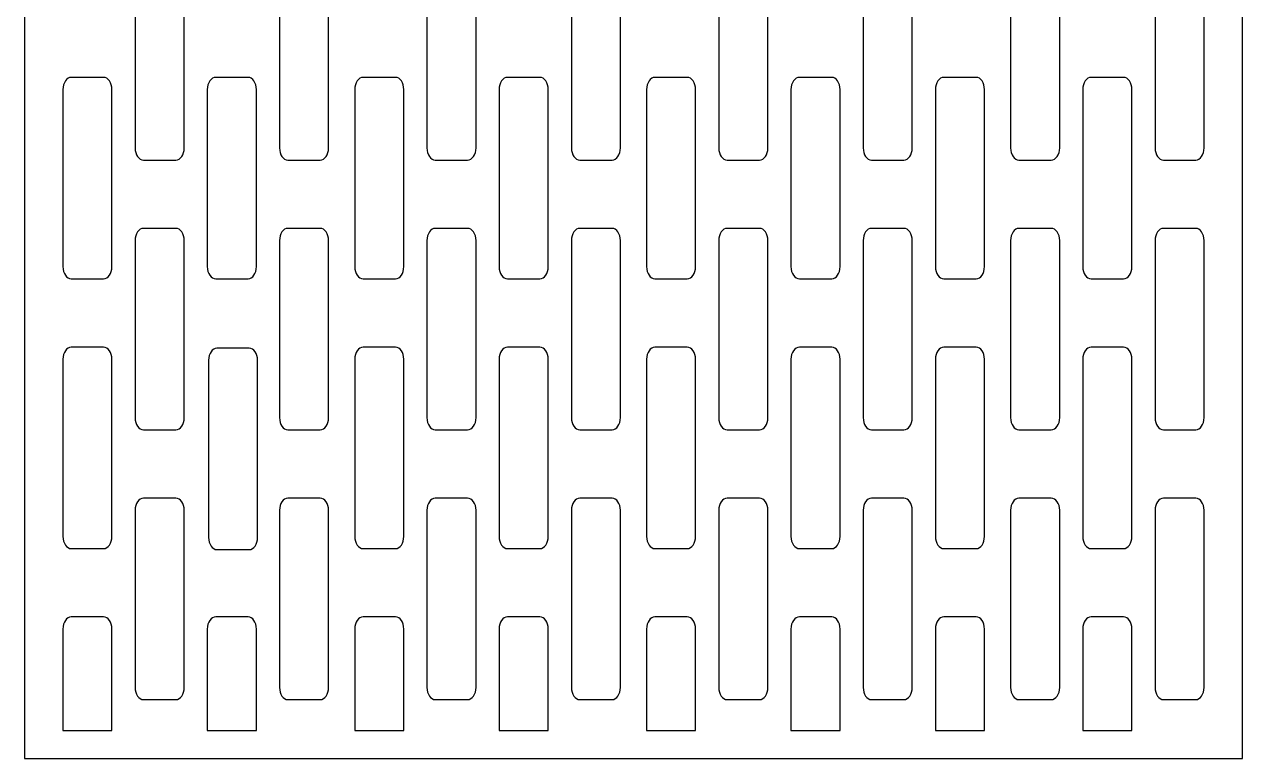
# Model space of a CAD drawing. Header units: centimetres. Extents: x -9.1 to 7.8, y -8.5 to 11.7.
# Drawn here: x -0.03 to 7.78, y -8.53 to -3.82 of the extents above; entities that cross this region are included whole.
import ezdxf

# ---------------------------------------------------------------- set-up
doc = ezdxf.new("R2010")
doc.units = ezdxf.units.CM
doc.header["$MEASUREMENT"] = 0
doc.layers.add('layer 1', color=7, linetype='Continuous')

msp = doc.modelspace()

# ---------------------------------------------------------------- linework, layer by layer
at = {"layer": 'layer 1', "color": 177}
for points, knots in [([(-0.03378, 11.72989), (-0.03378, 11.72989), (7.78303, 11.72989), (7.78303, 11.72989), (7.78303, 11.72989), (7.78303, 11.72989), (7.78303, -8.53267), (7.78303, -8.53267), (7.78303, -8.53267), (7.78303, -8.53267), (-0.03378, -8.53267), (-0.03378, -8.53267), (-0.03378, -8.53267), (-0.03378, -8.53267), (-0.03378, 11.72989), (-0.03378, 11.72989)], [0, 0, 0, 0, 0.2, 0.2, 0.2, 0.2, 0.4, 0.4, 0.4, 0.4, 0.6, 0.6, 0.6, 0.6, 1, 1, 1, 1]), ([(0.73051, -3.39788), (0.73051, -3.39788), (0.93794, -3.39788), (0.93794, -3.39788), (0.93794, -3.39788), (0.96748, -3.39788), (0.99161, -3.43307), (0.99161, -3.47606), (0.99161, -3.47606), (0.99161, -3.47606), (0.99161, -4.61293), (0.99161, -4.61293), (0.99161, -4.61293), (0.99161, -4.65592), (0.96748, -4.6911), (0.93794, -4.6911), (0.93794, -4.6911), (0.93794, -4.6911), (0.73051, -4.6911), (0.73051, -4.6911), (0.73051, -4.6911), (0.70099, -4.6911), (0.67684, -4.65592), (0.67684, -4.61293), (0.67684, -4.61293), (0.67684, -4.61293), (0.67684, -3.47606), (0.67684, -3.47606), (0.67684, -3.47606), (0.67684, -3.43307), (0.70099, -3.39788), (0.73051, -3.39788)], [0, 0, 0, 0, 0.1111111, 0.1111111, 0.1111111, 0.1111111, 0.2222222, 0.2222222, 0.2222222, 0.2222222, 0.3333333, 0.3333333, 0.3333333, 0.3333333, 0.4444444, 0.4444444, 0.4444444, 0.4444444, 0.5555556, 0.5555556, 0.5555556, 0.5555556, 0.6666667, 0.6666667, 0.6666667, 0.6666667, 0.7777778, 0.7777778, 0.7777778, 0.7777778, 1, 1, 1, 1]), ([(1.65714, -3.39788), (1.65714, -3.39788), (1.86457, -3.39788), (1.86457, -3.39788), (1.86457, -3.39788), (1.89408, -3.39788), (1.91824, -3.43307), (1.91824, -3.47606), (1.91824, -3.47606), (1.91824, -3.47606), (1.91824, -4.61293), (1.91824, -4.61293), (1.91824, -4.61293), (1.91824, -4.65592), (1.89408, -4.6911), (1.86457, -4.6911), (1.86457, -4.6911), (1.86457, -4.6911), (1.65714, -4.6911), (1.65714, -4.6911), (1.65714, -4.6911), (1.62762, -4.6911), (1.60347, -4.65592), (1.60347, -4.61293), (1.60347, -4.61293), (1.60347, -4.61293), (1.60347, -3.47606), (1.60347, -3.47606), (1.60347, -3.47606), (1.60347, -3.43307), (1.62762, -3.39788), (1.65714, -3.39788)], [0, 0, 0, 0, 0.1111111, 0.1111111, 0.1111111, 0.1111111, 0.2222222, 0.2222222, 0.2222222, 0.2222222, 0.3333333, 0.3333333, 0.3333333, 0.3333333, 0.4444444, 0.4444444, 0.4444444, 0.4444444, 0.5555556, 0.5555556, 0.5555556, 0.5555556, 0.6666667, 0.6666667, 0.6666667, 0.6666667, 0.7777778, 0.7777778, 0.7777778, 0.7777778, 1, 1, 1, 1]), ([(2.60298, -3.39788), (2.60298, -3.39788), (2.81043, -3.39788), (2.81043, -3.39788), (2.81043, -3.39788), (2.83997, -3.39788), (2.86409, -3.43307), (2.86409, -3.47606), (2.86409, -3.47606), (2.86409, -3.47606), (2.86409, -4.61293), (2.86409, -4.61293), (2.86409, -4.61293), (2.86409, -4.65592), (2.83997, -4.6911), (2.81043, -4.6911), (2.81043, -4.6911), (2.81043, -4.6911), (2.60298, -4.6911), (2.60298, -4.6911), (2.60298, -4.6911), (2.57347, -4.6911), (2.54934, -4.65592), (2.54934, -4.61293), (2.54934, -4.61293), (2.54934, -4.61293), (2.54934, -3.47606), (2.54934, -3.47606), (2.54934, -3.47606), (2.54934, -3.43307), (2.57347, -3.39788), (2.60298, -3.39788)], [0, 0, 0, 0, 0.1111111, 0.1111111, 0.1111111, 0.1111111, 0.2222222, 0.2222222, 0.2222222, 0.2222222, 0.3333333, 0.3333333, 0.3333333, 0.3333333, 0.4444444, 0.4444444, 0.4444444, 0.4444444, 0.5555556, 0.5555556, 0.5555556, 0.5555556, 0.6666667, 0.6666667, 0.6666667, 0.6666667, 0.7777778, 0.7777778, 0.7777778, 0.7777778, 1, 1, 1, 1]), ([(3.5296, -3.39788), (3.5296, -3.39788), (3.73704, -3.39788), (3.73704, -3.39788), (3.73704, -3.39788), (3.76657, -3.39788), (3.79073, -3.43307), (3.79073, -3.47605), (3.79073, -3.47605), (3.79073, -3.47605), (3.79073, -4.61291), (3.79073, -4.61291), (3.79073, -4.61291), (3.79073, -4.65591), (3.76657, -4.69108), (3.73704, -4.69108), (3.73704, -4.69108), (3.73704, -4.69108), (3.5296, -4.69108), (3.5296, -4.69108), (3.5296, -4.69108), (3.50011, -4.69108), (3.47594, -4.65591), (3.47594, -4.61291), (3.47594, -4.61291), (3.47594, -4.61291), (3.47594, -3.47605), (3.47594, -3.47605), (3.47594, -3.47605), (3.47594, -3.43307), (3.50011, -3.39788), (3.5296, -3.39788)], [0, 0, 0, 0, 0.1111111, 0.1111111, 0.1111111, 0.1111111, 0.2222222, 0.2222222, 0.2222222, 0.2222222, 0.3333333, 0.3333333, 0.3333333, 0.3333333, 0.4444444, 0.4444444, 0.4444444, 0.4444444, 0.5555556, 0.5555556, 0.5555556, 0.5555556, 0.6666667, 0.6666667, 0.6666667, 0.6666667, 0.7777778, 0.7777778, 0.7777778, 0.7777778, 1, 1, 1, 1]), ([(4.47546, -3.39788), (4.47546, -3.39788), (4.68292, -3.39788), (4.68292, -3.39788), (4.68292, -3.39788), (4.71246, -3.39788), (4.73658, -3.43307), (4.73658, -3.47605), (4.73658, -3.47605), (4.73658, -3.47605), (4.73658, -4.61291), (4.73658, -4.61291), (4.73658, -4.61291), (4.73658, -4.65591), (4.71246, -4.69108), (4.68292, -4.69108), (4.68292, -4.69108), (4.68292, -4.69108), (4.47546, -4.69108), (4.47546, -4.69108), (4.47546, -4.69108), (4.44597, -4.69108), (4.42182, -4.65591), (4.42182, -4.61291), (4.42182, -4.61291), (4.42182, -4.61291), (4.42182, -3.47605), (4.42182, -3.47605), (4.42182, -3.47605), (4.42182, -3.43307), (4.44597, -3.39788), (4.47546, -3.39788)], [0, 0, 0, 0, 0.1111111, 0.1111111, 0.1111111, 0.1111111, 0.2222222, 0.2222222, 0.2222222, 0.2222222, 0.3333333, 0.3333333, 0.3333333, 0.3333333, 0.4444444, 0.4444444, 0.4444444, 0.4444444, 0.5555556, 0.5555556, 0.5555556, 0.5555556, 0.6666667, 0.6666667, 0.6666667, 0.6666667, 0.7777778, 0.7777778, 0.7777778, 0.7777778, 1, 1, 1, 1]), ([(5.4021, -3.39788), (5.4021, -3.39788), (5.60952, -3.39788), (5.60952, -3.39788), (5.60952, -3.39788), (5.63906, -3.39788), (5.66321, -3.43307), (5.66321, -3.47605), (5.66321, -3.47605), (5.66321, -3.47605), (5.66321, -4.61291), (5.66321, -4.61291), (5.66321, -4.61291), (5.66321, -4.65591), (5.63906, -4.69108), (5.60952, -4.69108), (5.60952, -4.69108), (5.60952, -4.69108), (5.4021, -4.69108), (5.4021, -4.69108), (5.4021, -4.69108), (5.37259, -4.69108), (5.34843, -4.65591), (5.34843, -4.61291), (5.34843, -4.61291), (5.34843, -4.61291), (5.34843, -3.47605), (5.34843, -3.47605), (5.34843, -3.47605), (5.34843, -3.43307), (5.37259, -3.39788), (5.4021, -3.39788)], [0, 0, 0, 0, 0.1111111, 0.1111111, 0.1111111, 0.1111111, 0.2222222, 0.2222222, 0.2222222, 0.2222222, 0.3333333, 0.3333333, 0.3333333, 0.3333333, 0.4444444, 0.4444444, 0.4444444, 0.4444444, 0.5555556, 0.5555556, 0.5555556, 0.5555556, 0.6666667, 0.6666667, 0.6666667, 0.6666667, 0.7777778, 0.7777778, 0.7777778, 0.7777778, 1, 1, 1, 1]), ([(6.34795, -3.39788), (6.34795, -3.39788), (6.55541, -3.39788), (6.55541, -3.39788), (6.55541, -3.39788), (6.58493, -3.39788), (6.60907, -3.43307), (6.60907, -3.47605), (6.60907, -3.47605), (6.60907, -3.47605), (6.60907, -4.61291), (6.60907, -4.61291), (6.60907, -4.61291), (6.60907, -4.65591), (6.58493, -4.69108), (6.55541, -4.69108), (6.55541, -4.69108), (6.55541, -4.69108), (6.34795, -4.69108), (6.34795, -4.69108), (6.34795, -4.69108), (6.31842, -4.69108), (6.29427, -4.65591), (6.29427, -4.61291), (6.29427, -4.61291), (6.29427, -4.61291), (6.29427, -3.47605), (6.29427, -3.47605), (6.29427, -3.47605), (6.29427, -3.43307), (6.31842, -3.39788), (6.34795, -3.39788)], [0, 0, 0, 0, 0.1111111, 0.1111111, 0.1111111, 0.1111111, 0.2222222, 0.2222222, 0.2222222, 0.2222222, 0.3333333, 0.3333333, 0.3333333, 0.3333333, 0.4444444, 0.4444444, 0.4444444, 0.4444444, 0.5555556, 0.5555556, 0.5555556, 0.5555556, 0.6666667, 0.6666667, 0.6666667, 0.6666667, 0.7777778, 0.7777778, 0.7777778, 0.7777778, 1, 1, 1, 1]), ([(7.27458, -3.39788), (7.27458, -3.39788), (7.48204, -3.39788), (7.48204, -3.39788), (7.48204, -3.39788), (7.51155, -3.39788), (7.53568, -3.43307), (7.53568, -3.47606), (7.53568, -3.47606), (7.53568, -3.47606), (7.53568, -4.61293), (7.53568, -4.61293), (7.53568, -4.61293), (7.53568, -4.65592), (7.51155, -4.6911), (7.48204, -4.6911), (7.48204, -4.6911), (7.48204, -4.6911), (7.27458, -4.6911), (7.27458, -4.6911), (7.27458, -4.6911), (7.24506, -4.6911), (7.2209, -4.65592), (7.2209, -4.61293), (7.2209, -4.61293), (7.2209, -4.61293), (7.2209, -3.47606), (7.2209, -3.47606), (7.2209, -3.47606), (7.2209, -3.43307), (7.24506, -3.39788), (7.27458, -3.39788)], [0, 0, 0, 0, 0.1111111, 0.1111111, 0.1111111, 0.1111111, 0.2222222, 0.2222222, 0.2222222, 0.2222222, 0.3333333, 0.3333333, 0.3333333, 0.3333333, 0.4444444, 0.4444444, 0.4444444, 0.4444444, 0.5555556, 0.5555556, 0.5555556, 0.5555556, 0.6666667, 0.6666667, 0.6666667, 0.6666667, 0.7777778, 0.7777778, 0.7777778, 0.7777778, 1, 1, 1, 1]), ([(0.26725, -4.16014), (0.26725, -4.16014), (0.47467, -4.16014), (0.47467, -4.16014), (0.47467, -4.16014), (0.50419, -4.16014), (0.52835, -4.1953), (0.52835, -4.23831), (0.52835, -4.23831), (0.52835, -4.23831), (0.52835, -5.37517), (0.52835, -5.37517), (0.52835, -5.37517), (0.52835, -5.41816), (0.50419, -5.45332), (0.47467, -5.45332), (0.47467, -5.45332), (0.47467, -5.45332), (0.26725, -5.45332), (0.26725, -5.45332), (0.26725, -5.45332), (0.2377, -5.45332), (0.21357, -5.41816), (0.21357, -5.37517), (0.21357, -5.37517), (0.21357, -5.37517), (0.21357, -4.23831), (0.21357, -4.23831), (0.21357, -4.23831), (0.21357, -4.1953), (0.2377, -4.16014), (0.26725, -4.16014)], [0, 0, 0, 0, 0.1111111, 0.1111111, 0.1111111, 0.1111111, 0.2222222, 0.2222222, 0.2222222, 0.2222222, 0.3333333, 0.3333333, 0.3333333, 0.3333333, 0.4444444, 0.4444444, 0.4444444, 0.4444444, 0.5555556, 0.5555556, 0.5555556, 0.5555556, 0.6666667, 0.6666667, 0.6666667, 0.6666667, 0.7777778, 0.7777778, 0.7777778, 0.7777778, 1, 1, 1, 1]), ([(1.19383, -4.16014), (1.19383, -4.16014), (1.40124, -4.16014), (1.40124, -4.16014), (1.40124, -4.16014), (1.43079, -4.16014), (1.45492, -4.1953), (1.45492, -4.23831), (1.45492, -4.23831), (1.45492, -4.23831), (1.45492, -5.37517), (1.45492, -5.37517), (1.45492, -5.37517), (1.45492, -5.41816), (1.43079, -5.45332), (1.40124, -5.45332), (1.40124, -5.45332), (1.40124, -5.45332), (1.19383, -5.45332), (1.19383, -5.45332), (1.19383, -5.45332), (1.16431, -5.45332), (1.14016, -5.41816), (1.14016, -5.37517), (1.14016, -5.37517), (1.14016, -5.37517), (1.14016, -4.23831), (1.14016, -4.23831), (1.14016, -4.23831), (1.14016, -4.1953), (1.16431, -4.16014), (1.19383, -4.16014)], [0, 0, 0, 0, 0.1111111, 0.1111111, 0.1111111, 0.1111111, 0.2222222, 0.2222222, 0.2222222, 0.2222222, 0.3333333, 0.3333333, 0.3333333, 0.3333333, 0.4444444, 0.4444444, 0.4444444, 0.4444444, 0.5555556, 0.5555556, 0.5555556, 0.5555556, 0.6666667, 0.6666667, 0.6666667, 0.6666667, 0.7777778, 0.7777778, 0.7777778, 0.7777778, 1, 1, 1, 1]), ([(2.13973, -4.16014), (2.13973, -4.16014), (2.34715, -4.16014), (2.34715, -4.16014), (2.34715, -4.16014), (2.37666, -4.16014), (2.40082, -4.1953), (2.40082, -4.23831), (2.40082, -4.23831), (2.40082, -4.23831), (2.40082, -5.37517), (2.40082, -5.37517), (2.40082, -5.37517), (2.40082, -5.41816), (2.37666, -5.45332), (2.34715, -5.45332), (2.34715, -5.45332), (2.34715, -5.45332), (2.13973, -5.45332), (2.13973, -5.45332), (2.13973, -5.45332), (2.11017, -5.45332), (2.08604, -5.41816), (2.08604, -5.37517), (2.08604, -5.37517), (2.08604, -5.37517), (2.08604, -4.23831), (2.08604, -4.23831), (2.08604, -4.23831), (2.08604, -4.1953), (2.11017, -4.16014), (2.13973, -4.16014)], [0, 0, 0, 0, 0.1111111, 0.1111111, 0.1111111, 0.1111111, 0.2222222, 0.2222222, 0.2222222, 0.2222222, 0.3333333, 0.3333333, 0.3333333, 0.3333333, 0.4444444, 0.4444444, 0.4444444, 0.4444444, 0.5555556, 0.5555556, 0.5555556, 0.5555556, 0.6666667, 0.6666667, 0.6666667, 0.6666667, 0.7777778, 0.7777778, 0.7777778, 0.7777778, 1, 1, 1, 1]), ([(3.06632, -4.16014), (3.06632, -4.16014), (3.27375, -4.16014), (3.27375, -4.16014), (3.27375, -4.16014), (3.30327, -4.16014), (3.3274, -4.1953), (3.3274, -4.23831), (3.3274, -4.23831), (3.3274, -4.23831), (3.3274, -5.37517), (3.3274, -5.37517), (3.3274, -5.37517), (3.3274, -5.41816), (3.30327, -5.45332), (3.27375, -5.45332), (3.27375, -5.45332), (3.27375, -5.45332), (3.06632, -5.45332), (3.06632, -5.45332), (3.06632, -5.45332), (3.03679, -5.45332), (3.01264, -5.41816), (3.01264, -5.37517), (3.01264, -5.37517), (3.01264, -5.37517), (3.01264, -4.23831), (3.01264, -4.23831), (3.01264, -4.23831), (3.01264, -4.1953), (3.03679, -4.16014), (3.06632, -4.16014)], [0, 0, 0, 0, 0.1111111, 0.1111111, 0.1111111, 0.1111111, 0.2222222, 0.2222222, 0.2222222, 0.2222222, 0.3333333, 0.3333333, 0.3333333, 0.3333333, 0.4444444, 0.4444444, 0.4444444, 0.4444444, 0.5555556, 0.5555556, 0.5555556, 0.5555556, 0.6666667, 0.6666667, 0.6666667, 0.6666667, 0.7777778, 0.7777778, 0.7777778, 0.7777778, 1, 1, 1, 1]), ([(4.01221, -4.16014), (4.01221, -4.16014), (4.21965, -4.16014), (4.21965, -4.16014), (4.21965, -4.16014), (4.24914, -4.16014), (4.27331, -4.1953), (4.27331, -4.23831), (4.27331, -4.23831), (4.27331, -4.23831), (4.27331, -5.37517), (4.27331, -5.37517), (4.27331, -5.37517), (4.27331, -5.41816), (4.24914, -5.45332), (4.21965, -5.45332), (4.21965, -5.45332), (4.21965, -5.45332), (4.01221, -5.45332), (4.01221, -5.45332), (4.01221, -5.45332), (3.98267, -5.45332), (3.95851, -5.41816), (3.95851, -5.37517), (3.95851, -5.37517), (3.95851, -5.37517), (3.95851, -4.23831), (3.95851, -4.23831), (3.95851, -4.23831), (3.95851, -4.1953), (3.98267, -4.16014), (4.01221, -4.16014)], [0, 0, 0, 0, 0.1111111, 0.1111111, 0.1111111, 0.1111111, 0.2222222, 0.2222222, 0.2222222, 0.2222222, 0.3333333, 0.3333333, 0.3333333, 0.3333333, 0.4444444, 0.4444444, 0.4444444, 0.4444444, 0.5555556, 0.5555556, 0.5555556, 0.5555556, 0.6666667, 0.6666667, 0.6666667, 0.6666667, 0.7777778, 0.7777778, 0.7777778, 0.7777778, 1, 1, 1, 1]), ([(4.93881, -4.16012), (4.93881, -4.16012), (5.14622, -4.16012), (5.14622, -4.16012), (5.14622, -4.16012), (5.17577, -4.16012), (5.19989, -4.19529), (5.19989, -4.23831), (5.19989, -4.23831), (5.19989, -4.23831), (5.19989, -5.37515), (5.19989, -5.37515), (5.19989, -5.37515), (5.19989, -5.41816), (5.17577, -5.45332), (5.14622, -5.45332), (5.14622, -5.45332), (5.14622, -5.45332), (4.93881, -5.45332), (4.93881, -5.45332), (4.93881, -5.45332), (4.90926, -5.45332), (4.88512, -5.41816), (4.88512, -5.37515), (4.88512, -5.37515), (4.88512, -5.37515), (4.88512, -4.23831), (4.88512, -4.23831), (4.88512, -4.23831), (4.88512, -4.19529), (4.90926, -4.16012), (4.93881, -4.16012)], [0, 0, 0, 0, 0.1111111, 0.1111111, 0.1111111, 0.1111111, 0.2222222, 0.2222222, 0.2222222, 0.2222222, 0.3333333, 0.3333333, 0.3333333, 0.3333333, 0.4444444, 0.4444444, 0.4444444, 0.4444444, 0.5555556, 0.5555556, 0.5555556, 0.5555556, 0.6666667, 0.6666667, 0.6666667, 0.6666667, 0.7777778, 0.7777778, 0.7777778, 0.7777778, 1, 1, 1, 1]), ([(5.86541, -4.16014), (5.86541, -4.16014), (6.07283, -4.16014), (6.07283, -4.16014), (6.07283, -4.16014), (6.10236, -4.16014), (6.12652, -4.1953), (6.12652, -4.23831), (6.12652, -4.23831), (6.12652, -4.23831), (6.12652, -5.37517), (6.12652, -5.37517), (6.12652, -5.37517), (6.12652, -5.41816), (6.10236, -5.45332), (6.07283, -5.45332), (6.07283, -5.45332), (6.07283, -5.45332), (5.86541, -5.45332), (5.86541, -5.45332), (5.86541, -5.45332), (5.83587, -5.45332), (5.81173, -5.41816), (5.81173, -5.37517), (5.81173, -5.37517), (5.81173, -5.37517), (5.81173, -4.23831), (5.81173, -4.23831), (5.81173, -4.23831), (5.81173, -4.1953), (5.83587, -4.16014), (5.86541, -4.16014)], [0, 0, 0, 0, 0.1111111, 0.1111111, 0.1111111, 0.1111111, 0.2222222, 0.2222222, 0.2222222, 0.2222222, 0.3333333, 0.3333333, 0.3333333, 0.3333333, 0.4444444, 0.4444444, 0.4444444, 0.4444444, 0.5555556, 0.5555556, 0.5555556, 0.5555556, 0.6666667, 0.6666667, 0.6666667, 0.6666667, 0.7777778, 0.7777778, 0.7777778, 0.7777778, 1, 1, 1, 1]), ([(6.81127, -4.16012), (6.81127, -4.16012), (7.01869, -4.16012), (7.01869, -4.16012), (7.01869, -4.16012), (7.04823, -4.16012), (7.07237, -4.19529), (7.07237, -4.23831), (7.07237, -4.23831), (7.07237, -4.23831), (7.07237, -5.37515), (7.07237, -5.37515), (7.07237, -5.37515), (7.07237, -5.41816), (7.04823, -5.45332), (7.01869, -5.45332), (7.01869, -5.45332), (7.01869, -5.45332), (6.81127, -5.45332), (6.81127, -5.45332), (6.81127, -5.45332), (6.78176, -5.45332), (6.75759, -5.41816), (6.75759, -5.37515), (6.75759, -5.37515), (6.75759, -5.37515), (6.75759, -4.23831), (6.75759, -4.23831), (6.75759, -4.23831), (6.75759, -4.19529), (6.78176, -4.16012), (6.81127, -4.16012)], [0, 0, 0, 0, 0.1111111, 0.1111111, 0.1111111, 0.1111111, 0.2222222, 0.2222222, 0.2222222, 0.2222222, 0.3333333, 0.3333333, 0.3333333, 0.3333333, 0.4444444, 0.4444444, 0.4444444, 0.4444444, 0.5555556, 0.5555556, 0.5555556, 0.5555556, 0.6666667, 0.6666667, 0.6666667, 0.6666667, 0.7777778, 0.7777778, 0.7777778, 0.7777778, 1, 1, 1, 1]), ([(0.73051, -5.1292), (0.73051, -5.1292), (0.93794, -5.1292), (0.93794, -5.1292), (0.93794, -5.1292), (0.96748, -5.1292), (0.99161, -5.16438), (0.99161, -5.20739), (0.99161, -5.20739), (0.99161, -5.20739), (0.99161, -6.34424), (0.99161, -6.34424), (0.99161, -6.34424), (0.99161, -6.38725), (0.96748, -6.42241), (0.93794, -6.42241), (0.93794, -6.42241), (0.93794, -6.42241), (0.73051, -6.42241), (0.73051, -6.42241), (0.73051, -6.42241), (0.70099, -6.42241), (0.67684, -6.38725), (0.67684, -6.34424), (0.67684, -6.34424), (0.67684, -6.34424), (0.67684, -5.20739), (0.67684, -5.20739), (0.67684, -5.20739), (0.67684, -5.16438), (0.70099, -5.1292), (0.73051, -5.1292)], [0, 0, 0, 0, 0.1111111, 0.1111111, 0.1111111, 0.1111111, 0.2222222, 0.2222222, 0.2222222, 0.2222222, 0.3333333, 0.3333333, 0.3333333, 0.3333333, 0.4444444, 0.4444444, 0.4444444, 0.4444444, 0.5555556, 0.5555556, 0.5555556, 0.5555556, 0.6666667, 0.6666667, 0.6666667, 0.6666667, 0.7777778, 0.7777778, 0.7777778, 0.7777778, 1, 1, 1, 1]), ([(1.65714, -5.1292), (1.65714, -5.1292), (1.86457, -5.1292), (1.86457, -5.1292), (1.86457, -5.1292), (1.89408, -5.1292), (1.91824, -5.16438), (1.91824, -5.20739), (1.91824, -5.20739), (1.91824, -5.20739), (1.91824, -6.34424), (1.91824, -6.34424), (1.91824, -6.34424), (1.91824, -6.38725), (1.89408, -6.42241), (1.86457, -6.42241), (1.86457, -6.42241), (1.86457, -6.42241), (1.65714, -6.42241), (1.65714, -6.42241), (1.65714, -6.42241), (1.62762, -6.42241), (1.60347, -6.38725), (1.60347, -6.34424), (1.60347, -6.34424), (1.60347, -6.34424), (1.60347, -5.20739), (1.60347, -5.20739), (1.60347, -5.20739), (1.60347, -5.16438), (1.62762, -5.1292), (1.65714, -5.1292)], [0, 0, 0, 0, 0.1111111, 0.1111111, 0.1111111, 0.1111111, 0.2222222, 0.2222222, 0.2222222, 0.2222222, 0.3333333, 0.3333333, 0.3333333, 0.3333333, 0.4444444, 0.4444444, 0.4444444, 0.4444444, 0.5555556, 0.5555556, 0.5555556, 0.5555556, 0.6666667, 0.6666667, 0.6666667, 0.6666667, 0.7777778, 0.7777778, 0.7777778, 0.7777778, 1, 1, 1, 1]), ([(2.60298, -5.1292), (2.60298, -5.1292), (2.81043, -5.1292), (2.81043, -5.1292), (2.81043, -5.1292), (2.83997, -5.1292), (2.86409, -5.16438), (2.86409, -5.20739), (2.86409, -5.20739), (2.86409, -5.20739), (2.86409, -6.34424), (2.86409, -6.34424), (2.86409, -6.34424), (2.86409, -6.38725), (2.83997, -6.42241), (2.81043, -6.42241), (2.81043, -6.42241), (2.81043, -6.42241), (2.60298, -6.42241), (2.60298, -6.42241), (2.60298, -6.42241), (2.57347, -6.42241), (2.54934, -6.38725), (2.54934, -6.34424), (2.54934, -6.34424), (2.54934, -6.34424), (2.54934, -5.20739), (2.54934, -5.20739), (2.54934, -5.20739), (2.54934, -5.16438), (2.57347, -5.1292), (2.60298, -5.1292)], [0, 0, 0, 0, 0.1111111, 0.1111111, 0.1111111, 0.1111111, 0.2222222, 0.2222222, 0.2222222, 0.2222222, 0.3333333, 0.3333333, 0.3333333, 0.3333333, 0.4444444, 0.4444444, 0.4444444, 0.4444444, 0.5555556, 0.5555556, 0.5555556, 0.5555556, 0.6666667, 0.6666667, 0.6666667, 0.6666667, 0.7777778, 0.7777778, 0.7777778, 0.7777778, 1, 1, 1, 1]), ([(3.5296, -5.1292), (3.5296, -5.1292), (3.73704, -5.1292), (3.73704, -5.1292), (3.73704, -5.1292), (3.76657, -5.1292), (3.79073, -5.16437), (3.79073, -5.20736), (3.79073, -5.20736), (3.79073, -5.20736), (3.79073, -6.34421), (3.79073, -6.34421), (3.79073, -6.34421), (3.79073, -6.38724), (3.76657, -6.42241), (3.73704, -6.42241), (3.73704, -6.42241), (3.73704, -6.42241), (3.5296, -6.42241), (3.5296, -6.42241), (3.5296, -6.42241), (3.50011, -6.42241), (3.47594, -6.38724), (3.47594, -6.34421), (3.47594, -6.34421), (3.47594, -6.34421), (3.47594, -5.20736), (3.47594, -5.20736), (3.47594, -5.20736), (3.47594, -5.16437), (3.50011, -5.1292), (3.5296, -5.1292)], [0, 0, 0, 0, 0.1111111, 0.1111111, 0.1111111, 0.1111111, 0.2222222, 0.2222222, 0.2222222, 0.2222222, 0.3333333, 0.3333333, 0.3333333, 0.3333333, 0.4444444, 0.4444444, 0.4444444, 0.4444444, 0.5555556, 0.5555556, 0.5555556, 0.5555556, 0.6666667, 0.6666667, 0.6666667, 0.6666667, 0.7777778, 0.7777778, 0.7777778, 0.7777778, 1, 1, 1, 1]), ([(4.47546, -5.1292), (4.47546, -5.1292), (4.68292, -5.1292), (4.68292, -5.1292), (4.68292, -5.1292), (4.71246, -5.1292), (4.73658, -5.16437), (4.73658, -5.20736), (4.73658, -5.20736), (4.73658, -5.20736), (4.73658, -6.34421), (4.73658, -6.34421), (4.73658, -6.34421), (4.73658, -6.38724), (4.71246, -6.42241), (4.68292, -6.42241), (4.68292, -6.42241), (4.68292, -6.42241), (4.47546, -6.42241), (4.47546, -6.42241), (4.47546, -6.42241), (4.44597, -6.42241), (4.42182, -6.38724), (4.42182, -6.34421), (4.42182, -6.34421), (4.42182, -6.34421), (4.42182, -5.20736), (4.42182, -5.20736), (4.42182, -5.20736), (4.42182, -5.16437), (4.44597, -5.1292), (4.47546, -5.1292)], [0, 0, 0, 0, 0.1111111, 0.1111111, 0.1111111, 0.1111111, 0.2222222, 0.2222222, 0.2222222, 0.2222222, 0.3333333, 0.3333333, 0.3333333, 0.3333333, 0.4444444, 0.4444444, 0.4444444, 0.4444444, 0.5555556, 0.5555556, 0.5555556, 0.5555556, 0.6666667, 0.6666667, 0.6666667, 0.6666667, 0.7777778, 0.7777778, 0.7777778, 0.7777778, 1, 1, 1, 1]), ([(5.4021, -5.1292), (5.4021, -5.1292), (5.60952, -5.1292), (5.60952, -5.1292), (5.60952, -5.1292), (5.63906, -5.1292), (5.66321, -5.16437), (5.66321, -5.20736), (5.66321, -5.20736), (5.66321, -5.20736), (5.66321, -6.34421), (5.66321, -6.34421), (5.66321, -6.34421), (5.66321, -6.38724), (5.63906, -6.42241), (5.60952, -6.42241), (5.60952, -6.42241), (5.60952, -6.42241), (5.4021, -6.42241), (5.4021, -6.42241), (5.4021, -6.42241), (5.37259, -6.42241), (5.34843, -6.38724), (5.34843, -6.34421), (5.34843, -6.34421), (5.34843, -6.34421), (5.34843, -5.20736), (5.34843, -5.20736), (5.34843, -5.20736), (5.34843, -5.16437), (5.37259, -5.1292), (5.4021, -5.1292)], [0, 0, 0, 0, 0.1111111, 0.1111111, 0.1111111, 0.1111111, 0.2222222, 0.2222222, 0.2222222, 0.2222222, 0.3333333, 0.3333333, 0.3333333, 0.3333333, 0.4444444, 0.4444444, 0.4444444, 0.4444444, 0.5555556, 0.5555556, 0.5555556, 0.5555556, 0.6666667, 0.6666667, 0.6666667, 0.6666667, 0.7777778, 0.7777778, 0.7777778, 0.7777778, 1, 1, 1, 1]), ([(6.34795, -5.1292), (6.34795, -5.1292), (6.55541, -5.1292), (6.55541, -5.1292), (6.55541, -5.1292), (6.58493, -5.1292), (6.60907, -5.16437), (6.60907, -5.20736), (6.60907, -5.20736), (6.60907, -5.20736), (6.60907, -6.34421), (6.60907, -6.34421), (6.60907, -6.34421), (6.60907, -6.38724), (6.58493, -6.42241), (6.55541, -6.42241), (6.55541, -6.42241), (6.55541, -6.42241), (6.34795, -6.42241), (6.34795, -6.42241), (6.34795, -6.42241), (6.31842, -6.42241), (6.29427, -6.38724), (6.29427, -6.34421), (6.29427, -6.34421), (6.29427, -6.34421), (6.29427, -5.20736), (6.29427, -5.20736), (6.29427, -5.20736), (6.29427, -5.16437), (6.31842, -5.1292), (6.34795, -5.1292)], [0, 0, 0, 0, 0.1111111, 0.1111111, 0.1111111, 0.1111111, 0.2222222, 0.2222222, 0.2222222, 0.2222222, 0.3333333, 0.3333333, 0.3333333, 0.3333333, 0.4444444, 0.4444444, 0.4444444, 0.4444444, 0.5555556, 0.5555556, 0.5555556, 0.5555556, 0.6666667, 0.6666667, 0.6666667, 0.6666667, 0.7777778, 0.7777778, 0.7777778, 0.7777778, 1, 1, 1, 1]), ([(7.27458, -5.1292), (7.27458, -5.1292), (7.48204, -5.1292), (7.48204, -5.1292), (7.48204, -5.1292), (7.51155, -5.1292), (7.53568, -5.16438), (7.53568, -5.20739), (7.53568, -5.20739), (7.53568, -5.20739), (7.53568, -6.34424), (7.53568, -6.34424), (7.53568, -6.34424), (7.53568, -6.38725), (7.51155, -6.42241), (7.48204, -6.42241), (7.48204, -6.42241), (7.48204, -6.42241), (7.27458, -6.42241), (7.27458, -6.42241), (7.27458, -6.42241), (7.24506, -6.42241), (7.2209, -6.38725), (7.2209, -6.34424), (7.2209, -6.34424), (7.2209, -6.34424), (7.2209, -5.20739), (7.2209, -5.20739), (7.2209, -5.20739), (7.2209, -5.16438), (7.24506, -5.1292), (7.27458, -5.1292)], [0, 0, 0, 0, 0.1111111, 0.1111111, 0.1111111, 0.1111111, 0.2222222, 0.2222222, 0.2222222, 0.2222222, 0.3333333, 0.3333333, 0.3333333, 0.3333333, 0.4444444, 0.4444444, 0.4444444, 0.4444444, 0.5555556, 0.5555556, 0.5555556, 0.5555556, 0.6666667, 0.6666667, 0.6666667, 0.6666667, 0.7777778, 0.7777778, 0.7777778, 0.7777778, 1, 1, 1, 1]), ([(0.26725, -5.89144), (0.26725, -5.89144), (0.47467, -5.89144), (0.47467, -5.89144), (0.47467, -5.89144), (0.50419, -5.89144), (0.52835, -5.92663), (0.52835, -5.96963), (0.52835, -5.96963), (0.52835, -5.96963), (0.52835, -7.10648), (0.52835, -7.10648), (0.52835, -7.10648), (0.52835, -7.14949), (0.50419, -7.18467), (0.47467, -7.18467), (0.47467, -7.18467), (0.47467, -7.18467), (0.26725, -7.18467), (0.26725, -7.18467), (0.26725, -7.18467), (0.2377, -7.18467), (0.21357, -7.14949), (0.21357, -7.10648), (0.21357, -7.10648), (0.21357, -7.10648), (0.21357, -5.96963), (0.21357, -5.96963), (0.21357, -5.96963), (0.21357, -5.92663), (0.2377, -5.89144), (0.26725, -5.89144)], [0, 0, 0, 0, 0.1111111, 0.1111111, 0.1111111, 0.1111111, 0.2222222, 0.2222222, 0.2222222, 0.2222222, 0.3333333, 0.3333333, 0.3333333, 0.3333333, 0.4444444, 0.4444444, 0.4444444, 0.4444444, 0.5555556, 0.5555556, 0.5555556, 0.5555556, 0.6666667, 0.6666667, 0.6666667, 0.6666667, 0.7777778, 0.7777778, 0.7777778, 0.7777778, 1, 1, 1, 1]), ([(1.20188, -5.89803), (1.20188, -5.89803), (1.40933, -5.89803), (1.40933, -5.89803), (1.40933, -5.89803), (1.43886, -5.89803), (1.463, -5.93318), (1.463, -5.9762), (1.463, -5.9762), (1.463, -5.9762), (1.463, -7.11303), (1.463, -7.11303), (1.463, -7.11303), (1.463, -7.15605), (1.43886, -7.19122), (1.40933, -7.19122), (1.40933, -7.19122), (1.40933, -7.19122), (1.20188, -7.19122), (1.20188, -7.19122), (1.20188, -7.19122), (1.17238, -7.19122), (1.14823, -7.15605), (1.14823, -7.11303), (1.14823, -7.11303), (1.14823, -7.11303), (1.14823, -5.9762), (1.14823, -5.9762), (1.14823, -5.9762), (1.14823, -5.93318), (1.17238, -5.89803), (1.20188, -5.89803)], [0, 0, 0, 0, 0.1111111, 0.1111111, 0.1111111, 0.1111111, 0.2222222, 0.2222222, 0.2222222, 0.2222222, 0.3333333, 0.3333333, 0.3333333, 0.3333333, 0.4444444, 0.4444444, 0.4444444, 0.4444444, 0.5555556, 0.5555556, 0.5555556, 0.5555556, 0.6666667, 0.6666667, 0.6666667, 0.6666667, 0.7777778, 0.7777778, 0.7777778, 0.7777778, 1, 1, 1, 1]), ([(2.13973, -5.89144), (2.13973, -5.89144), (2.34715, -5.89144), (2.34715, -5.89144), (2.34715, -5.89144), (2.37666, -5.89144), (2.40082, -5.92663), (2.40082, -5.96963), (2.40082, -5.96963), (2.40082, -5.96963), (2.40082, -7.10648), (2.40082, -7.10648), (2.40082, -7.10648), (2.40082, -7.14949), (2.37666, -7.18467), (2.34715, -7.18467), (2.34715, -7.18467), (2.34715, -7.18467), (2.13973, -7.18467), (2.13973, -7.18467), (2.13973, -7.18467), (2.11017, -7.18467), (2.08604, -7.14949), (2.08604, -7.10648), (2.08604, -7.10648), (2.08604, -7.10648), (2.08604, -5.96963), (2.08604, -5.96963), (2.08604, -5.96963), (2.08604, -5.92663), (2.11017, -5.89144), (2.13973, -5.89144)], [0, 0, 0, 0, 0.1111111, 0.1111111, 0.1111111, 0.1111111, 0.2222222, 0.2222222, 0.2222222, 0.2222222, 0.3333333, 0.3333333, 0.3333333, 0.3333333, 0.4444444, 0.4444444, 0.4444444, 0.4444444, 0.5555556, 0.5555556, 0.5555556, 0.5555556, 0.6666667, 0.6666667, 0.6666667, 0.6666667, 0.7777778, 0.7777778, 0.7777778, 0.7777778, 1, 1, 1, 1]), ([(3.06632, -5.89144), (3.06632, -5.89144), (3.27375, -5.89144), (3.27375, -5.89144), (3.27375, -5.89144), (3.30327, -5.89144), (3.3274, -5.92663), (3.3274, -5.96963), (3.3274, -5.96963), (3.3274, -5.96963), (3.3274, -7.10648), (3.3274, -7.10648), (3.3274, -7.10648), (3.3274, -7.14949), (3.30327, -7.18467), (3.27375, -7.18467), (3.27375, -7.18467), (3.27375, -7.18467), (3.06632, -7.18467), (3.06632, -7.18467), (3.06632, -7.18467), (3.03679, -7.18467), (3.01264, -7.14949), (3.01264, -7.10648), (3.01264, -7.10648), (3.01264, -7.10648), (3.01264, -5.96963), (3.01264, -5.96963), (3.01264, -5.96963), (3.01264, -5.92663), (3.03679, -5.89144), (3.06632, -5.89144)], [0, 0, 0, 0, 0.1111111, 0.1111111, 0.1111111, 0.1111111, 0.2222222, 0.2222222, 0.2222222, 0.2222222, 0.3333333, 0.3333333, 0.3333333, 0.3333333, 0.4444444, 0.4444444, 0.4444444, 0.4444444, 0.5555556, 0.5555556, 0.5555556, 0.5555556, 0.6666667, 0.6666667, 0.6666667, 0.6666667, 0.7777778, 0.7777778, 0.7777778, 0.7777778, 1, 1, 1, 1]), ([(4.01221, -5.89144), (4.01221, -5.89144), (4.21965, -5.89144), (4.21965, -5.89144), (4.21965, -5.89144), (4.24914, -5.89144), (4.27331, -5.92663), (4.27331, -5.96963), (4.27331, -5.96963), (4.27331, -5.96963), (4.27331, -7.10648), (4.27331, -7.10648), (4.27331, -7.10648), (4.27331, -7.14949), (4.24914, -7.18467), (4.21965, -7.18467), (4.21965, -7.18467), (4.21965, -7.18467), (4.01221, -7.18467), (4.01221, -7.18467), (4.01221, -7.18467), (3.98267, -7.18467), (3.95851, -7.14949), (3.95851, -7.10648), (3.95851, -7.10648), (3.95851, -7.10648), (3.95851, -5.96963), (3.95851, -5.96963), (3.95851, -5.96963), (3.95851, -5.92663), (3.98267, -5.89144), (4.01221, -5.89144)], [0, 0, 0, 0, 0.1111111, 0.1111111, 0.1111111, 0.1111111, 0.2222222, 0.2222222, 0.2222222, 0.2222222, 0.3333333, 0.3333333, 0.3333333, 0.3333333, 0.4444444, 0.4444444, 0.4444444, 0.4444444, 0.5555556, 0.5555556, 0.5555556, 0.5555556, 0.6666667, 0.6666667, 0.6666667, 0.6666667, 0.7777778, 0.7777778, 0.7777778, 0.7777778, 1, 1, 1, 1]), ([(4.93881, -5.89144), (4.93881, -5.89144), (5.14622, -5.89144), (5.14622, -5.89144), (5.14622, -5.89144), (5.17577, -5.89144), (5.19989, -5.92661), (5.19989, -5.96962), (5.19989, -5.96962), (5.19989, -5.96962), (5.19989, -7.10647), (5.19989, -7.10647), (5.19989, -7.10647), (5.19989, -7.14948), (5.17577, -7.18464), (5.14622, -7.18464), (5.14622, -7.18464), (5.14622, -7.18464), (4.93881, -7.18464), (4.93881, -7.18464), (4.93881, -7.18464), (4.90926, -7.18464), (4.88512, -7.14948), (4.88512, -7.10647), (4.88512, -7.10647), (4.88512, -7.10647), (4.88512, -5.96962), (4.88512, -5.96962), (4.88512, -5.96962), (4.88512, -5.92661), (4.90926, -5.89144), (4.93881, -5.89144)], [0, 0, 0, 0, 0.1111111, 0.1111111, 0.1111111, 0.1111111, 0.2222222, 0.2222222, 0.2222222, 0.2222222, 0.3333333, 0.3333333, 0.3333333, 0.3333333, 0.4444444, 0.4444444, 0.4444444, 0.4444444, 0.5555556, 0.5555556, 0.5555556, 0.5555556, 0.6666667, 0.6666667, 0.6666667, 0.6666667, 0.7777778, 0.7777778, 0.7777778, 0.7777778, 1, 1, 1, 1]), ([(5.86541, -5.89144), (5.86541, -5.89144), (6.07283, -5.89144), (6.07283, -5.89144), (6.07283, -5.89144), (6.10236, -5.89144), (6.12652, -5.92663), (6.12652, -5.96963), (6.12652, -5.96963), (6.12652, -5.96963), (6.12652, -7.10648), (6.12652, -7.10648), (6.12652, -7.10648), (6.12652, -7.14949), (6.10236, -7.18467), (6.07283, -7.18467), (6.07283, -7.18467), (6.07283, -7.18467), (5.86541, -7.18467), (5.86541, -7.18467), (5.86541, -7.18467), (5.83587, -7.18467), (5.81173, -7.14949), (5.81173, -7.10648), (5.81173, -7.10648), (5.81173, -7.10648), (5.81173, -5.96963), (5.81173, -5.96963), (5.81173, -5.96963), (5.81173, -5.92663), (5.83587, -5.89144), (5.86541, -5.89144)], [0, 0, 0, 0, 0.1111111, 0.1111111, 0.1111111, 0.1111111, 0.2222222, 0.2222222, 0.2222222, 0.2222222, 0.3333333, 0.3333333, 0.3333333, 0.3333333, 0.4444444, 0.4444444, 0.4444444, 0.4444444, 0.5555556, 0.5555556, 0.5555556, 0.5555556, 0.6666667, 0.6666667, 0.6666667, 0.6666667, 0.7777778, 0.7777778, 0.7777778, 0.7777778, 1, 1, 1, 1]), ([(6.81127, -5.89144), (6.81127, -5.89144), (7.01869, -5.89144), (7.01869, -5.89144), (7.01869, -5.89144), (7.04823, -5.89144), (7.07237, -5.92661), (7.07237, -5.96962), (7.07237, -5.96962), (7.07237, -5.96962), (7.07237, -7.10647), (7.07237, -7.10647), (7.07237, -7.10647), (7.07237, -7.14948), (7.04823, -7.18464), (7.01869, -7.18464), (7.01869, -7.18464), (7.01869, -7.18464), (6.81127, -7.18464), (6.81127, -7.18464), (6.81127, -7.18464), (6.78176, -7.18464), (6.75759, -7.14948), (6.75759, -7.10647), (6.75759, -7.10647), (6.75759, -7.10647), (6.75759, -5.96962), (6.75759, -5.96962), (6.75759, -5.96962), (6.75759, -5.92661), (6.78176, -5.89144), (6.81127, -5.89144)], [0, 0, 0, 0, 0.1111111, 0.1111111, 0.1111111, 0.1111111, 0.2222222, 0.2222222, 0.2222222, 0.2222222, 0.3333333, 0.3333333, 0.3333333, 0.3333333, 0.4444444, 0.4444444, 0.4444444, 0.4444444, 0.5555556, 0.5555556, 0.5555556, 0.5555556, 0.6666667, 0.6666667, 0.6666667, 0.6666667, 0.7777778, 0.7777778, 0.7777778, 0.7777778, 1, 1, 1, 1]), ([(0.73051, -6.86054), (0.73051, -6.86054), (0.93794, -6.86054), (0.93794, -6.86054), (0.93794, -6.86054), (0.96748, -6.86054), (0.99161, -6.89568), (0.99161, -6.93871), (0.99161, -6.93871), (0.99161, -6.93871), (0.99161, -8.07555), (0.99161, -8.07555), (0.99161, -8.07555), (0.99161, -8.11856), (0.96748, -8.15374), (0.93794, -8.15374), (0.93794, -8.15374), (0.93794, -8.15374), (0.73051, -8.15374), (0.73051, -8.15374), (0.73051, -8.15374), (0.70099, -8.15374), (0.67684, -8.11856), (0.67684, -8.07555), (0.67684, -8.07555), (0.67684, -8.07555), (0.67684, -6.93871), (0.67684, -6.93871), (0.67684, -6.93871), (0.67684, -6.89568), (0.70099, -6.86054), (0.73051, -6.86054)], [0, 0, 0, 0, 0.1111111, 0.1111111, 0.1111111, 0.1111111, 0.2222222, 0.2222222, 0.2222222, 0.2222222, 0.3333333, 0.3333333, 0.3333333, 0.3333333, 0.4444444, 0.4444444, 0.4444444, 0.4444444, 0.5555556, 0.5555556, 0.5555556, 0.5555556, 0.6666667, 0.6666667, 0.6666667, 0.6666667, 0.7777778, 0.7777778, 0.7777778, 0.7777778, 1, 1, 1, 1]), ([(1.65714, -6.86054), (1.65714, -6.86054), (1.86457, -6.86054), (1.86457, -6.86054), (1.86457, -6.86054), (1.89408, -6.86054), (1.91824, -6.89568), (1.91824, -6.93871), (1.91824, -6.93871), (1.91824, -6.93871), (1.91824, -8.07555), (1.91824, -8.07555), (1.91824, -8.07555), (1.91824, -8.11856), (1.89408, -8.15374), (1.86457, -8.15374), (1.86457, -8.15374), (1.86457, -8.15374), (1.65714, -8.15374), (1.65714, -8.15374), (1.65714, -8.15374), (1.62762, -8.15374), (1.60347, -8.11856), (1.60347, -8.07555), (1.60347, -8.07555), (1.60347, -8.07555), (1.60347, -6.93871), (1.60347, -6.93871), (1.60347, -6.93871), (1.60347, -6.89568), (1.62762, -6.86054), (1.65714, -6.86054)], [0, 0, 0, 0, 0.1111111, 0.1111111, 0.1111111, 0.1111111, 0.2222222, 0.2222222, 0.2222222, 0.2222222, 0.3333333, 0.3333333, 0.3333333, 0.3333333, 0.4444444, 0.4444444, 0.4444444, 0.4444444, 0.5555556, 0.5555556, 0.5555556, 0.5555556, 0.6666667, 0.6666667, 0.6666667, 0.6666667, 0.7777778, 0.7777778, 0.7777778, 0.7777778, 1, 1, 1, 1]), ([(2.60298, -6.86054), (2.60298, -6.86054), (2.81043, -6.86054), (2.81043, -6.86054), (2.81043, -6.86054), (2.83997, -6.86054), (2.86409, -6.89568), (2.86409, -6.93871), (2.86409, -6.93871), (2.86409, -6.93871), (2.86409, -8.07555), (2.86409, -8.07555), (2.86409, -8.07555), (2.86409, -8.11856), (2.83997, -8.15374), (2.81043, -8.15374), (2.81043, -8.15374), (2.81043, -8.15374), (2.60298, -8.15374), (2.60298, -8.15374), (2.60298, -8.15374), (2.57347, -8.15374), (2.54934, -8.11856), (2.54934, -8.07555), (2.54934, -8.07555), (2.54934, -8.07555), (2.54934, -6.93871), (2.54934, -6.93871), (2.54934, -6.93871), (2.54934, -6.89568), (2.57347, -6.86054), (2.60298, -6.86054)], [0, 0, 0, 0, 0.1111111, 0.1111111, 0.1111111, 0.1111111, 0.2222222, 0.2222222, 0.2222222, 0.2222222, 0.3333333, 0.3333333, 0.3333333, 0.3333333, 0.4444444, 0.4444444, 0.4444444, 0.4444444, 0.5555556, 0.5555556, 0.5555556, 0.5555556, 0.6666667, 0.6666667, 0.6666667, 0.6666667, 0.7777778, 0.7777778, 0.7777778, 0.7777778, 1, 1, 1, 1]), ([(3.5296, -6.86053), (3.5296, -6.86053), (3.73704, -6.86053), (3.73704, -6.86053), (3.73704, -6.86053), (3.76657, -6.86053), (3.79073, -6.89568), (3.79073, -6.9387), (3.79073, -6.9387), (3.79073, -6.9387), (3.79073, -8.07555), (3.79073, -8.07555), (3.79073, -8.07555), (3.79073, -8.11856), (3.76657, -8.15372), (3.73704, -8.15372), (3.73704, -8.15372), (3.73704, -8.15372), (3.5296, -8.15372), (3.5296, -8.15372), (3.5296, -8.15372), (3.50011, -8.15372), (3.47594, -8.11856), (3.47594, -8.07555), (3.47594, -8.07555), (3.47594, -8.07555), (3.47594, -6.9387), (3.47594, -6.9387), (3.47594, -6.9387), (3.47594, -6.89568), (3.50011, -6.86053), (3.5296, -6.86053)], [0, 0, 0, 0, 0.1111111, 0.1111111, 0.1111111, 0.1111111, 0.2222222, 0.2222222, 0.2222222, 0.2222222, 0.3333333, 0.3333333, 0.3333333, 0.3333333, 0.4444444, 0.4444444, 0.4444444, 0.4444444, 0.5555556, 0.5555556, 0.5555556, 0.5555556, 0.6666667, 0.6666667, 0.6666667, 0.6666667, 0.7777778, 0.7777778, 0.7777778, 0.7777778, 1, 1, 1, 1]), ([(4.47546, -6.86053), (4.47546, -6.86053), (4.68292, -6.86053), (4.68292, -6.86053), (4.68292, -6.86053), (4.71246, -6.86053), (4.73658, -6.89568), (4.73658, -6.9387), (4.73658, -6.9387), (4.73658, -6.9387), (4.73658, -8.07555), (4.73658, -8.07555), (4.73658, -8.07555), (4.73658, -8.11856), (4.71246, -8.15372), (4.68292, -8.15372), (4.68292, -8.15372), (4.68292, -8.15372), (4.47546, -8.15372), (4.47546, -8.15372), (4.47546, -8.15372), (4.44597, -8.15372), (4.42182, -8.11856), (4.42182, -8.07555), (4.42182, -8.07555), (4.42182, -8.07555), (4.42182, -6.9387), (4.42182, -6.9387), (4.42182, -6.9387), (4.42182, -6.89568), (4.44597, -6.86053), (4.47546, -6.86053)], [0, 0, 0, 0, 0.1111111, 0.1111111, 0.1111111, 0.1111111, 0.2222222, 0.2222222, 0.2222222, 0.2222222, 0.3333333, 0.3333333, 0.3333333, 0.3333333, 0.4444444, 0.4444444, 0.4444444, 0.4444444, 0.5555556, 0.5555556, 0.5555556, 0.5555556, 0.6666667, 0.6666667, 0.6666667, 0.6666667, 0.7777778, 0.7777778, 0.7777778, 0.7777778, 1, 1, 1, 1]), ([(5.4021, -6.86053), (5.4021, -6.86053), (5.60952, -6.86053), (5.60952, -6.86053), (5.60952, -6.86053), (5.63906, -6.86053), (5.66321, -6.89568), (5.66321, -6.9387), (5.66321, -6.9387), (5.66321, -6.9387), (5.66321, -8.07555), (5.66321, -8.07555), (5.66321, -8.07555), (5.66321, -8.11856), (5.63906, -8.15372), (5.60952, -8.15372), (5.60952, -8.15372), (5.60952, -8.15372), (5.4021, -8.15372), (5.4021, -8.15372), (5.4021, -8.15372), (5.37259, -8.15372), (5.34843, -8.11856), (5.34843, -8.07555), (5.34843, -8.07555), (5.34843, -8.07555), (5.34843, -6.9387), (5.34843, -6.9387), (5.34843, -6.9387), (5.34843, -6.89568), (5.37259, -6.86053), (5.4021, -6.86053)], [0, 0, 0, 0, 0.1111111, 0.1111111, 0.1111111, 0.1111111, 0.2222222, 0.2222222, 0.2222222, 0.2222222, 0.3333333, 0.3333333, 0.3333333, 0.3333333, 0.4444444, 0.4444444, 0.4444444, 0.4444444, 0.5555556, 0.5555556, 0.5555556, 0.5555556, 0.6666667, 0.6666667, 0.6666667, 0.6666667, 0.7777778, 0.7777778, 0.7777778, 0.7777778, 1, 1, 1, 1]), ([(6.34795, -6.86053), (6.34795, -6.86053), (6.55541, -6.86053), (6.55541, -6.86053), (6.55541, -6.86053), (6.58493, -6.86053), (6.60907, -6.89568), (6.60907, -6.9387), (6.60907, -6.9387), (6.60907, -6.9387), (6.60907, -8.07555), (6.60907, -8.07555), (6.60907, -8.07555), (6.60907, -8.11856), (6.58493, -8.15372), (6.55541, -8.15372), (6.55541, -8.15372), (6.55541, -8.15372), (6.34795, -8.15372), (6.34795, -8.15372), (6.34795, -8.15372), (6.31842, -8.15372), (6.29427, -8.11856), (6.29427, -8.07555), (6.29427, -8.07555), (6.29427, -8.07555), (6.29427, -6.9387), (6.29427, -6.9387), (6.29427, -6.9387), (6.29427, -6.89568), (6.31842, -6.86053), (6.34795, -6.86053)], [0, 0, 0, 0, 0.1111111, 0.1111111, 0.1111111, 0.1111111, 0.2222222, 0.2222222, 0.2222222, 0.2222222, 0.3333333, 0.3333333, 0.3333333, 0.3333333, 0.4444444, 0.4444444, 0.4444444, 0.4444444, 0.5555556, 0.5555556, 0.5555556, 0.5555556, 0.6666667, 0.6666667, 0.6666667, 0.6666667, 0.7777778, 0.7777778, 0.7777778, 0.7777778, 1, 1, 1, 1]), ([(7.27458, -6.86054), (7.27458, -6.86054), (7.48204, -6.86054), (7.48204, -6.86054), (7.48204, -6.86054), (7.51155, -6.86054), (7.53568, -6.89568), (7.53568, -6.93871), (7.53568, -6.93871), (7.53568, -6.93871), (7.53568, -8.07555), (7.53568, -8.07555), (7.53568, -8.07555), (7.53568, -8.11856), (7.51155, -8.15374), (7.48204, -8.15374), (7.48204, -8.15374), (7.48204, -8.15374), (7.27458, -8.15374), (7.27458, -8.15374), (7.27458, -8.15374), (7.24506, -8.15374), (7.2209, -8.11856), (7.2209, -8.07555), (7.2209, -8.07555), (7.2209, -8.07555), (7.2209, -6.93871), (7.2209, -6.93871), (7.2209, -6.93871), (7.2209, -6.89568), (7.24506, -6.86054), (7.27458, -6.86054)], [0, 0, 0, 0, 0.1111111, 0.1111111, 0.1111111, 0.1111111, 0.2222222, 0.2222222, 0.2222222, 0.2222222, 0.3333333, 0.3333333, 0.3333333, 0.3333333, 0.4444444, 0.4444444, 0.4444444, 0.4444444, 0.5555556, 0.5555556, 0.5555556, 0.5555556, 0.6666667, 0.6666667, 0.6666667, 0.6666667, 0.7777778, 0.7777778, 0.7777778, 0.7777778, 1, 1, 1, 1]), ([(0.26725, -7.62278), (0.26725, -7.62278), (0.47467, -7.62278), (0.47467, -7.62278), (0.47467, -7.62278), (0.50419, -7.62278), (0.52835, -7.65794), (0.52835, -7.70094), (0.52835, -7.70094), (0.52835, -7.70094), (0.52835, -8.35169), (0.52835, -8.35169), (0.52835, -8.35169), (0.52835, -8.35169), (0.21357, -8.35169), (0.21357, -8.35169), (0.21357, -8.35169), (0.21357, -8.35169), (0.21357, -7.70094), (0.21357, -7.70094), (0.21357, -7.70094), (0.21357, -7.65794), (0.2377, -7.62278), (0.26725, -7.62278)], [0, 0, 0, 0, 0.1428571, 0.1428571, 0.1428571, 0.1428571, 0.2857143, 0.2857143, 0.2857143, 0.2857143, 0.4285714, 0.4285714, 0.4285714, 0.4285714, 0.5714286, 0.5714286, 0.5714286, 0.5714286, 0.7142857, 0.7142857, 0.7142857, 0.7142857, 1, 1, 1, 1]), ([(1.19383, -7.62278), (1.19383, -7.62278), (1.40124, -7.62278), (1.40124, -7.62278), (1.40124, -7.62278), (1.43079, -7.62278), (1.45492, -7.65794), (1.45492, -7.70094), (1.45492, -7.70094), (1.45492, -7.70094), (1.45492, -8.35169), (1.45492, -8.35169), (1.45492, -8.35169), (1.45492, -8.35169), (1.14016, -8.35169), (1.14016, -8.35169), (1.14016, -8.35169), (1.14016, -8.35169), (1.14016, -7.70094), (1.14016, -7.70094), (1.14016, -7.70094), (1.14016, -7.65794), (1.16431, -7.62278), (1.19383, -7.62278)], [0, 0, 0, 0, 0.1428571, 0.1428571, 0.1428571, 0.1428571, 0.2857143, 0.2857143, 0.2857143, 0.2857143, 0.4285714, 0.4285714, 0.4285714, 0.4285714, 0.5714286, 0.5714286, 0.5714286, 0.5714286, 0.7142857, 0.7142857, 0.7142857, 0.7142857, 1, 1, 1, 1]), ([(2.13973, -7.62278), (2.13973, -7.62278), (2.34715, -7.62278), (2.34715, -7.62278), (2.34715, -7.62278), (2.37666, -7.62278), (2.40082, -7.65794), (2.40082, -7.70094), (2.40082, -7.70094), (2.40082, -7.70094), (2.40082, -8.35169), (2.40082, -8.35169), (2.40082, -8.35169), (2.40082, -8.35169), (2.08604, -8.35169), (2.08604, -8.35169), (2.08604, -8.35169), (2.08604, -8.35169), (2.08604, -7.70094), (2.08604, -7.70094), (2.08604, -7.70094), (2.08604, -7.65794), (2.11017, -7.62278), (2.13973, -7.62278)], [0, 0, 0, 0, 0.1428571, 0.1428571, 0.1428571, 0.1428571, 0.2857143, 0.2857143, 0.2857143, 0.2857143, 0.4285714, 0.4285714, 0.4285714, 0.4285714, 0.5714286, 0.5714286, 0.5714286, 0.5714286, 0.7142857, 0.7142857, 0.7142857, 0.7142857, 1, 1, 1, 1]), ([(3.06632, -7.62278), (3.06632, -7.62278), (3.27375, -7.62278), (3.27375, -7.62278), (3.27375, -7.62278), (3.30327, -7.62278), (3.3274, -7.65794), (3.3274, -7.70094), (3.3274, -7.70094), (3.3274, -7.70094), (3.3274, -8.35169), (3.3274, -8.35169), (3.3274, -8.35169), (3.3274, -8.35169), (3.01264, -8.35169), (3.01264, -8.35169), (3.01264, -8.35169), (3.01264, -8.35169), (3.01264, -7.70094), (3.01264, -7.70094), (3.01264, -7.70094), (3.01264, -7.65794), (3.03679, -7.62278), (3.06632, -7.62278)], [0, 0, 0, 0, 0.1428571, 0.1428571, 0.1428571, 0.1428571, 0.2857143, 0.2857143, 0.2857143, 0.2857143, 0.4285714, 0.4285714, 0.4285714, 0.4285714, 0.5714286, 0.5714286, 0.5714286, 0.5714286, 0.7142857, 0.7142857, 0.7142857, 0.7142857, 1, 1, 1, 1]), ([(4.01221, -7.62278), (4.01221, -7.62278), (4.21965, -7.62278), (4.21965, -7.62278), (4.21965, -7.62278), (4.24914, -7.62278), (4.27331, -7.65794), (4.27331, -7.70094), (4.27331, -7.70094), (4.27331, -7.70094), (4.27331, -8.35169), (4.27331, -8.35169), (4.27331, -8.35169), (4.27331, -8.35169), (3.95851, -8.35169), (3.95851, -8.35169), (3.95851, -8.35169), (3.95851, -8.35169), (3.95851, -7.70094), (3.95851, -7.70094), (3.95851, -7.70094), (3.95851, -7.65794), (3.98267, -7.62278), (4.01221, -7.62278)], [0, 0, 0, 0, 0.1428571, 0.1428571, 0.1428571, 0.1428571, 0.2857143, 0.2857143, 0.2857143, 0.2857143, 0.4285714, 0.4285714, 0.4285714, 0.4285714, 0.5714286, 0.5714286, 0.5714286, 0.5714286, 0.7142857, 0.7142857, 0.7142857, 0.7142857, 1, 1, 1, 1]), ([(4.93881, -7.62277), (4.93881, -7.62277), (5.14622, -7.62277), (5.14622, -7.62277), (5.14622, -7.62277), (5.17577, -7.62277), (5.19989, -7.65792), (5.19989, -7.70094), (5.19989, -7.70094), (5.19989, -7.70094), (5.19989, -8.35169), (5.19989, -8.35169), (5.19989, -8.35169), (5.19989, -8.35169), (4.88512, -8.35169), (4.88512, -8.35169), (4.88512, -8.35169), (4.88512, -8.35169), (4.88512, -7.70094), (4.88512, -7.70094), (4.88512, -7.70094), (4.88512, -7.65792), (4.90926, -7.62277), (4.93881, -7.62277)], [0, 0, 0, 0, 0.1428571, 0.1428571, 0.1428571, 0.1428571, 0.2857143, 0.2857143, 0.2857143, 0.2857143, 0.4285714, 0.4285714, 0.4285714, 0.4285714, 0.5714286, 0.5714286, 0.5714286, 0.5714286, 0.7142857, 0.7142857, 0.7142857, 0.7142857, 1, 1, 1, 1]), ([(5.86541, -7.62278), (5.86541, -7.62278), (6.07283, -7.62278), (6.07283, -7.62278), (6.07283, -7.62278), (6.10236, -7.62278), (6.12652, -7.65794), (6.12652, -7.70094), (6.12652, -7.70094), (6.12652, -7.70094), (6.12652, -8.35169), (6.12652, -8.35169), (6.12652, -8.35169), (6.12652, -8.35169), (5.81173, -8.35169), (5.81173, -8.35169), (5.81173, -8.35169), (5.81173, -8.35169), (5.81173, -7.70094), (5.81173, -7.70094), (5.81173, -7.70094), (5.81173, -7.65794), (5.83587, -7.62278), (5.86541, -7.62278)], [0, 0, 0, 0, 0.1428571, 0.1428571, 0.1428571, 0.1428571, 0.2857143, 0.2857143, 0.2857143, 0.2857143, 0.4285714, 0.4285714, 0.4285714, 0.4285714, 0.5714286, 0.5714286, 0.5714286, 0.5714286, 0.7142857, 0.7142857, 0.7142857, 0.7142857, 1, 1, 1, 1]), ([(6.81127, -7.62277), (6.81127, -7.62277), (7.01869, -7.62277), (7.01869, -7.62277), (7.01869, -7.62277), (7.04823, -7.62277), (7.07237, -7.65792), (7.07237, -7.70094), (7.07237, -7.70094), (7.07237, -7.70094), (7.07237, -8.35169), (7.07237, -8.35169), (7.07237, -8.35169), (7.07237, -8.35169), (6.75759, -8.35169), (6.75759, -8.35169), (6.75759, -8.35169), (6.75759, -8.35169), (6.75759, -7.70094), (6.75759, -7.70094), (6.75759, -7.70094), (6.75759, -7.65792), (6.78176, -7.62277), (6.81127, -7.62277)], [0, 0, 0, 0, 0.1428571, 0.1428571, 0.1428571, 0.1428571, 0.2857143, 0.2857143, 0.2857143, 0.2857143, 0.4285714, 0.4285714, 0.4285714, 0.4285714, 0.5714286, 0.5714286, 0.5714286, 0.5714286, 0.7142857, 0.7142857, 0.7142857, 0.7142857, 1, 1, 1, 1])]:
    msp.add_open_spline(points, degree=3, knots=knots, dxfattribs=at)

doc.saveas('drawing.dxf')
